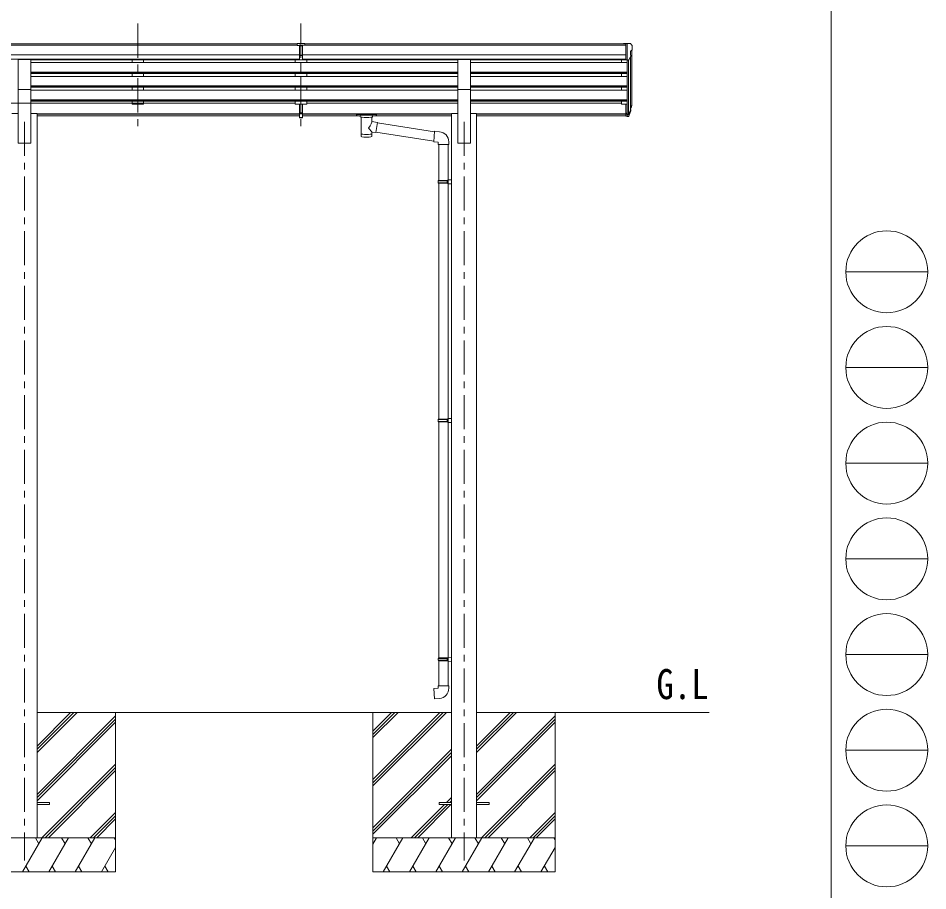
# Model space of a CAD drawing. Units: millimetres at full size, sheet at 1:30; details may follow other scales. Extents: x -8432 to 8432, y -5820 to 5820.
# Drawn here: x 4439 to 8432, y -3767 to 63 of the extents above; entities that cross this region are included whole.
import ezdxf
from ezdxf.enums import TextEntityAlignment as Align

# ---------------------------------------------------------------- set-up
doc = ezdxf.new("R2010")
doc.units = ezdxf.units.MM
doc.header["$LTSCALE"] = 30
doc.linetypes.add('CHAIN1', pattern=[8, 5, -1, 1, -1])
for name, color, linetype, lineweight in [('0-0_0', 7, 'Continuous', 9), ('0-1_本体', 5, 'CHAIN1', 9), ('0-3_ELV2', 4, 'Continuous', 9), ('0-9_OUTLINE', 7, 'Continuous', 9), ('F-0_240', 7, 'Continuous', 9)]:
    doc.layers.add(name, color=color, linetype=linetype, lineweight=lineweight)
doc.layers.add('0-7_SHAPE', color=7, linetype='Continuous')
doc.styles.add('ＭＳ ゴシック', font='')
doc.styles.get('ＭＳ ゴシック').set_extended_font_data('MS Gothic')

msp = doc.modelspace()

# ---------------------------------------------------------------- linework, layer by layer
at = {"layer": '0-0_0'}
for p, q in [((4521.39, -3160.29), (4697.02, -2984.66)), ((4521.39, -3146.14), (4682.87, -2984.66)), ((4521.39, -3132), (4668.73, -2984.66)), ((4521.39, -2984.66), (6340.99, -2984.66)), ((4866.19, -2984.66), (4866.19, -3684.65)), ((5996.19, -2984.66), (5996.19, -3684.65)), ((5996.19, -3278.83), (6290.36, -2984.66)), ((5996.19, -3292.97), (6304.51, -2984.66)), ((5996.19, -3307.12), (6318.65, -2984.66)), ((5996.19, -3094.99), (6106.52, -2984.66)), ((5996.19, -3080.84), (6092.37, -2984.66)), ((5996.19, -3066.7), (6078.23, -2984.66)), ((6451.39, -2984.66), (7472.19, -2984.66)), ((6451.39, -3160.29), (6627.02, -2984.66)), ((6451.39, -3146.14), (6612.87, -2984.66)), ((6451.39, -3132), (6598.73, -2984.66)), ((6796.19, -2984.66), (6796.19, -3684.65)), ((4521.39, -3344.13), (4866.19, -2999.33)), ((4521.39, -3358.27), (4866.19, -3013.48)), ((4521.39, -3372.42), (4866.19, -3027.62)), ((6451.39, -3344.13), (6796.19, -2999.33)), ((6451.39, -3358.27), (6796.19, -3013.48)), ((6451.39, -3372.42), (6796.19, -3027.62)), ((5996.19, -3490.96), (6340.99, -3146.17)), ((5996.19, -3505.11), (6340.99, -3160.31)), ((5996.19, -3519.25), (6340.99, -3174.45)), ((4542.99, -3534.65), (4866.19, -3211.47)), ((4557.14, -3534.65), (4866.19, -3225.61)), ((6472.99, -3534.65), (6796.19, -3211.47)), ((6487.14, -3534.65), (6796.19, -3225.61)), ((4571.28, -3534.65), (4866.19, -3239.75)), ((6501.28, -3534.65), (6796.19, -3239.75)), ((6164.63, -3534.65), (6310.13, -3389.16)), ((6178.77, -3534.65), (6324.27, -3389.16)), ((6192.91, -3534.65), (6338.41, -3389.16)), ((6319.13, -3380.16), (6340.99, -3358.3)), ((6333.27, -3380.16), (6340.99, -3372.44)), ((4755.13, -3534.65), (4866.19, -3423.6)), ((6685.13, -3534.65), (6796.19, -3423.6)), ((4769.27, -3534.65), (4866.19, -3437.74)), ((4783.41, -3534.65), (4866.19, -3451.88)), ((6699.27, -3534.65), (6796.19, -3437.74)), ((6713.41, -3534.65), (6796.19, -3451.88)), ((4866.19, -3534.65), (4066.19, -3534.65)), ((4457.34, -3684.65), (4543.94, -3534.65)), ((4528.94, -3560.64), (4513.94, -3534.65)), ((4572.81, -3684.65), (4659.41, -3534.65)), ((4644.41, -3560.64), (4629.41, -3534.65)), ((4688.28, -3684.65), (4774.88, -3534.65)), ((4744.88, -3534.65), (4759.88, -3560.64)), ((4860.35, -3534.65), (4866.19, -3544.75)), ((6796.19, -3534.65), (5996.19, -3534.65)), ((5996.19, -3562.16), (6012.06, -3534.65)), ((6040.93, -3684.65), (6127.53, -3534.65)), ((6112.53, -3560.64), (6097.53, -3534.65)), ((6156.4, -3684.65), (6243, -3534.65)), ((6228, -3560.64), (6213, -3534.65)), ((6271.87, -3684.65), (6358.47, -3534.65)), ((6343.47, -3560.64), (6328.47, -3534.65)), ((6387.34, -3684.65), (6473.94, -3534.65)), ((6458.94, -3560.64), (6443.94, -3534.65)), ((6502.81, -3684.65), (6589.41, -3534.65)), ((6574.41, -3560.64), (6559.41, -3534.65)), ((6618.28, -3684.65), (6704.88, -3534.65)), ((6674.88, -3534.65), (6689.88, -3560.64)), ((6790.35, -3534.65), (6796.19, -3544.75)), ((4803.75, -3684.65), (4866.19, -3576.52)), ((6733.75, -3684.65), (6796.19, -3576.52)), ((4472.34, -3658.67), (4487.34, -3684.65)), ((4587.81, -3658.67), (4602.81, -3684.65)), ((4703.28, -3658.68), (4718.28, -3684.65)), ((4818.75, -3658.68), (4833.75, -3684.65)), ((6055.93, -3658.68), (6070.93, -3684.65)), ((6171.4, -3658.68), (6186.4, -3684.65)), ((6286.87, -3658.67), (6301.87, -3684.65)), ((6402.34, -3658.67), (6417.34, -3684.65)), ((6517.81, -3658.67), (6532.81, -3684.65)), ((6633.28, -3658.68), (6648.28, -3684.65)), ((6748.75, -3658.68), (6763.75, -3684.65)), ((4066.19, -3684.65), (4866.19, -3684.65)), ((5996.19, -3684.65), (6796.19, -3684.65))]:
    msp.add_line(p, q, dxfattribs=at)
at = {"layer": '0-1_本体'}
for p, q in [((4964.19, 39.75), (4964.19, -437.77)), ((5680.19, 39.75), (5680.19, -437.77)), ((4466.19, -391.09), (4466.19, -3634.66)), ((6396.19, -391.09), (6396.19, -3634.66))]:
    msp.add_line(p, q, dxfattribs=at)
at = {"layer": '0-3_ELV2'}
for p, q in [((5663.69, -49.38), (-41.32, -49.38)), ((5663.69, -54.59), (-41.32, -54.59)), ((5663.69, -55.81), (5663.69, -47.97)), ((5663.69, -55.81), (5673.69, -55.81)), ((5680.19, -56.63), (5673.69, -56.23)), ((5673.69, -57.81), (5686.69, -57.81)), ((5686.69, -56.29), (5680.19, -56.6)), ((5686.69, -119.44), (5686.69, -54.16)), ((7105.69, -49.38), (5696.69, -49.38)), ((7105.69, -54.59), (5696.69, -54.59)), ((7105.69, -47.77), (7095.69, -47.86)), ((7095.69, -49.38), (7095.69, -47.86)), ((7105.69, -119.76), (7105.69, -47.77)), ((7124.19, -47.77), (7105.69, -47.77)), ((7112.19, -120.76), (7112.19, -47.77)), ((7124.19, -47.77), (7126.52, -47.92)), ((7131.65, -78.96), (7126.34, -82.03)), ((7127.28, -48.34), (7131.34, -54.15)), ((7132.18, -78.35), (7132.18, -313.01)), ((7134.19, -57.15), (7134.19, -57.77)), ((5673.69, -98.13), (-41.32, -98.13)), ((5673.69, -115.98), (-41.32, -115.98)), ((4438.69, -250.2), (4438.69, -118.4)), ((4438.69, -118.4), (4493.69, -118.4)), ((5673.69, -119.32), (4493.68, -119.32)), ((4493.69, -250.2), (4493.69, -118.4)), ((4939.19, -119.23), (4939.19, -131.73)), ((4989.19, -119.23), (4989.19, -131.63)), ((5655.19, -119.23), (5655.19, -131.73)), ((5673.69, -99.33), (5680.19, -99.49)), ((5673.69, -118.37), (5680.19, -118.77)), ((5680.19, -99.49), (5686.69, -99.33)), ((5680.19, -118.77), (5686.69, -118.37)), ((7105.69, -98.13), (5686.69, -98.13)), ((7105.69, -115.98), (5686.69, -115.98)), ((6368.69, -119.32), (5686.69, -119.32)), ((5705.19, -119.23), (5705.19, -131.63)), ((6368.69, -250.2), (6368.69, -118.4)), ((6368.69, -118.4), (6423.69, -118.4)), ((6423.69, -250.2), (6423.69, -118.4)), ((7105.69, -119.32), (6423.69, -119.32)), ((7087.19, -119.23), (7087.19, -131.73)), ((7105.69, -119.76), (7112.19, -119.76)), ((7119.81, -118.95), (7128.81, -103.35)), ((7126.19, -82.29), (7126.19, -98.56)), ((7127.21, -106.12), (7127.21, -339.72)), ((4493.68, -131.73), (6368.69, -131.73)), ((5680.19, -131.73), (5680.19, -179.43)), ((6423.69, -131.73), (7112.19, -131.73)), ((7112.19, -120.76), (7117.39, -120.44)), ((7112.19, -120.76), (7112.19, -313.38)), ((7118.18, -120.28), (7118.19, -358.16)), ((4493.68, -173.61), (6368.69, -173.61)), ((4493.68, -175.11), (6368.69, -175.11)), ((4493.68, -179.43), (6368.69, -179.43)), ((4493.68, -192.28), (6368.69, -192.28)), ((4939.19, -179.43), (4939.19, -192.28)), ((4989.19, -179.43), (4989.19, -192.28)), ((5655.19, -179.43), (5655.19, -192.28)), ((5680.19, -192.28), (5680.19, -239.97)), ((5705.19, -179.43), (5705.19, -192.28)), ((6423.69, -173.61), (7112.19, -173.61)), ((6423.69, -175.11), (7112.19, -175.11)), ((6423.69, -179.43), (7112.19, -179.43)), ((6423.69, -192.28), (7112.19, -192.28)), ((7087.19, -179.43), (7087.19, -192.28)), ((4493.68, -234.16), (6368.69, -234.16)), ((4493.68, -235.66), (6368.69, -235.66)), ((6423.69, -234.16), (7112.19, -234.16)), ((6423.69, -235.66), (7112.19, -235.66)), ((4438.69, -250.2), (4438.69, -484.66)), ((4438.69, -250.2), (4493.69, -250.2)), ((4493.68, -239.97), (6368.69, -239.97)), ((4493.68, -252.83), (6368.69, -252.83)), ((4493.69, -250.2), (4493.69, -484.66)), ((4939.19, -239.97), (4939.19, -252.73)), ((4989.19, -239.97), (4989.19, -252.83)), ((5655.19, -239.97), (5655.19, -252.73)), ((5680.19, -300.52), (5680.19, -252.83)), ((5705.19, -239.97), (5705.19, -252.83)), ((6368.69, -250.2), (6368.69, -484.66)), ((6368.69, -250.2), (6423.69, -250.2)), ((6423.69, -239.97), (7112.19, -239.97)), ((6423.69, -250.2), (6423.69, -484.66)), ((6423.69, -252.83), (7112.19, -252.83)), ((7087.19, -239.97), (7087.19, -252.83)), ((4493.68, -309.07), (4223.19, -309.07)), ((5655.19, -309.07), (4273.19, -309.07)), ((4493.68, -294.71), (6368.69, -294.71)), ((4493.68, -296.2), (6368.69, -296.2)), ((4493.68, -300.52), (6368.69, -300.52)), ((4939.19, -300.52), (4939.19, -314.01)), ((4989.19, -314.01), (4939.19, -314.01)), ((4989.19, -300.52), (4989.19, -314.01)), ((5655.19, -300.52), (5655.19, -314.01)), ((5705.19, -314.01), (5655.19, -314.01)), ((5673.69, -373.74), (5673.69, -314.01)), ((5686.69, -373.74), (5686.69, -314.01)), ((5705.19, -300.52), (5705.19, -314.01)), ((6368.69, -309.07), (5705.19, -309.07)), ((6423.69, -294.71), (7112.19, -294.71)), ((6423.69, -296.2), (7112.19, -296.2)), ((6423.69, -300.52), (7112.19, -300.52)), ((7087.19, -309.07), (6423.69, -309.07)), ((7087.19, -300.52), (7087.19, -314.01)), ((7087.19, -314.01), (7105.69, -314.01)), ((7105.69, -313.38), (7105.69, -367.41)), ((7105.69, -313.38), (7112.19, -313.38)), ((7112.19, -313.38), (7112.19, -368.15)), ((4410.99, -355.66), (4438.69, -355.66)), ((4521.39, -355.66), (4493.69, -355.66)), ((4521.38, -356.08), (5673.69, -356.08)), ((4521.38, -357.48), (5673.69, -357.48)), ((4521.39, -355.66), (4521.39, -3534.66)), ((5673.69, -351.49), (5686.69, -351.49)), ((5673.69, -356.89), (5686.69, -356.89)), ((5686.69, -356.08), (6340.99, -356.08)), ((5686.69, -357.48), (6340.99, -357.48)), ((6340.99, -355.66), (6340.99, -3534.66)), ((6340.99, -355.66), (6368.69, -355.66)), ((6451.39, -355.66), (6423.69, -355.66)), ((6451.39, -355.66), (6451.39, -3534.66)), ((6451.39, -356.08), (7105.69, -356.08)), ((6451.39, -357.48), (7105.69, -357.48)), ((7105.69, -353.51), (7112.19, -353.51)), ((7105.69, -358.39), (7112.19, -358.39)), ((7112.19, -358.41), (7117.32, -358.41)), ((7118.62, -357.73), (7126.37, -342.33)), ((7127.82, -342.68), (7119.63, -358.86)), ((7128.44, -343.25), (7119.63, -366.8)), ((7130.49, -326.19), (7127.21, -333.25)), ((7131.09, -327.57), (7127.21, -335.52)), ((7128.78, -338.84), (7128.44, -343.25)), ((5673.69, -365.17), (4521.38, -365.17)), ((5673.69, -372.67), (5680.19, -373.07)), ((5680.19, -373.07), (5686.69, -372.67)), ((5940.69, -365.17), (5686.69, -365.17)), ((6340.99, -365.17), (5994.69, -365.17)), ((7105.69, -365.17), (6451.39, -365.17)), ((7105.69, -367.41), (7112.19, -367.41)), ((7112.19, -360.22), (7117.03, -360.22)), ((7112.19, -368.15), (7117.03, -368.15)), ((4438.69, -484.66), (4493.69, -484.66)), ((6368.69, -484.66), (6423.69, -484.66)), ((4521.39, -3380.16), (4576.19, -3380.16)), ((4521.39, -3389.16), (4576.19, -3389.16)), ((4576.19, -3380.16), (4576.19, -3389.16)), ((6286.19, -3380.16), (6286.19, -3389.16)), ((6340.99, -3380.16), (6286.19, -3380.16)), ((6340.99, -3389.16), (6286.19, -3389.16)), ((6506.19, -3380.16), (6451.39, -3380.16))]:
    msp.add_line(p, q, dxfattribs=at)
for points in [[(5663.69, -47.97), (5681.69, -47.81), (5696.69, -47.94)], [(5686.69, -119.44), (5680.19, -119.83), (5673.69, -119.44), (5673.69, -54.1)], [(5686.69, -55.76), (5696.69, -55.68), (5696.69, -47.94)], [(5686.69, -100.43), (5683.43, -100.51), (5680.19, -100.59), (5676.94, -100.51), (5673.69, -100.43)], [(5686.69, -373.74), (5680.19, -374.13), (5673.69, -373.74)], [(6506.19, -3380.16), (6506.19, -3389.16), (6451.39, -3389.16)]]:
    msp.add_lwpolyline(points, dxfattribs=at)
for centre, radius, start, end in [((7126.46, -48.91), 1, 35, 86.5), ((7131.19, -57.15), 3, 0, 87), ((7127.28, -74.59), 6.18, 315.00103, 354.2965), ((6932.19, -57.77), 202, 355.05096, 0), ((7117.21, -117.45), 3, 273.5, 330), ((7126.49, -82.29), 0.3, 120, 180), ((7126.49, -98.56), 0.3, 180, 265.2833), ((7126.21, -101.85), 3, 330, 85.2833), ((7101.6, -316.69), 30.41, 341.80266, 352.8448), ((7103, -318.45), 29.53, 342.01856, 353.49194)]:
    msp.add_arc(centre, radius, start, end, dxfattribs=at)
for centre, major_axis, ratio, start_param, end_param in [((5704.76, -58.12), (24.57, -1.51), 0.121868, 3.1422238, 3.1491027), ((7044.32, -312.21), (-87.93, 4.42), 0.541684, 3.060334, 3.2172517), ((7043.53, -318.88), (89.06, 1.43), 0.57596, 6.1985533, 6.3701348), ((7117.03, -357.51), (3, 0), 0.90356, 4.712389, 5.7595865), ((7117.32, -357.05), (1.5, 0), 0.90356, 4.712389, 5.7595865), ((7042.27, -318.79), (88.05, 0), 0.90356, 5.9828017, 6.0168888), ((7127.47, -338.84), (-1.3, 0), 0.90356, 2.9359903, 4.9130961), ((7041.55, -322.65), (89.07, 0), 0.90356, 6.0316505, 6.077583), ((7117.03, -365.44), (-3, 0), 0.90356, 1.5707963, 2.6179939)]:
    msp.add_ellipse(centre, major_axis=major_axis, ratio=ratio, start_param=start_param, end_param=end_param, dxfattribs=at)
at = {"layer": '0-9_OUTLINE'}
for p, q in [((5924.19, -358.26), (5924.19, -364.01)), ((5926.19, -357.59), (6009.19, -357.59)), ((6011.19, -358.26), (6011.19, -364.01)), ((5926.19, -359.77), (6009.19, -359.77)), ((5926.19, -364.68), (5940.69, -364.68)), ((5940.69, -370.32), (5940.69, -363.77)), ((5944.79, -371.24), (5944.77, -456.68)), ((6015.8, -393.89), (5990.58, -389.98)), ((5990.59, -389.99), (5990.59, -371.24)), ((5994.69, -370.32), (5994.69, -363.77)), ((5994.69, -364.68), (6009.19, -364.68)), ((6015.8, -393.89), (6008.78, -439.15)), ((6266.79, -434.89), (6015.49, -395.91)), ((5990.6, -456.68), (5990.58, -436.02)), ((5990.58, -436.33), (6008.78, -439.15)), ((6263.12, -476.83), (6009.05, -437.41)), ((6287.8, -434.77), (6266.96, -432.95)), ((6282.87, -490.51), (6328.87, -490.51)), ((6284.99, -490.51), (6284.99, -648.72)), ((6326.99, -490.51), (6326.99, -646.16)), ((6328.87, -490.51), (6328.87, -479.6)), ((6282.99, -650.72), (6283.99, -648.72)), ((6282.99, -650.72), (6326.99, -650.72)), ((6282.99, -650.72), (6282.99, -658.72)), ((6282.99, -658.72), (6326.99, -658.72)), ((6282.99, -658.72), (6283.99, -660.72)), ((6283.99, -648.72), (6326.99, -648.72)), ((6283.99, -660.72), (6326.99, -660.72)), ((6284.99, -660.72), (6284.99, -1696.91)), ((6322.51, -650.72), (6322.08, -648.72)), ((6324.99, -646.22), (6340.99, -645.75)), ((6324.99, -648.22), (6324.99, -646.22)), ((6324.99, -648.22), (6326.99, -648.22)), ((6324.99, -663.22), (6324.99, -661.22)), ((6324.99, -663.22), (6340.99, -663.69)), ((6326.99, -663.28), (6326.99, -1694.35)), ((6340.99, -645.75), (6340.99, -663.69)), ((6282.99, -1698.91), (6283.99, -1696.91)), ((6282.99, -1698.91), (6326.99, -1698.91)), ((6282.99, -1698.91), (6282.99, -1706.91)), ((6282.99, -1706.91), (6326.99, -1706.91)), ((6282.99, -1706.91), (6283.99, -1708.91)), ((6283.99, -1696.91), (6326.99, -1696.91)), ((6283.99, -1708.91), (6326.99, -1708.91)), ((6284.99, -1708.91), (6284.99, -2745.1)), ((6322.51, -1698.91), (6322.08, -1696.91)), ((6324.99, -1694.41), (6340.99, -1693.94)), ((6324.99, -1696.41), (6324.99, -1694.41)), ((6324.99, -1696.41), (6326.99, -1696.41)), ((6324.99, -1711.41), (6324.99, -1709.41)), ((6324.99, -1711.41), (6340.99, -1711.88)), ((6326.99, -1711.47), (6326.99, -2742.54)), ((6340.99, -1693.94), (6340.99, -1711.88)), ((6282.99, -2747.1), (6283.99, -2745.1)), ((6282.99, -2747.1), (6326.99, -2747.1)), ((6282.99, -2747.1), (6282.99, -2755.1)), ((6282.99, -2755.1), (6326.99, -2755.1)), ((6282.99, -2755.1), (6283.99, -2757.1)), ((6283.99, -2745.1), (6326.99, -2745.1)), ((6322.51, -2747.1), (6322.08, -2745.1)), ((6324.99, -2742.6), (6340.99, -2742.13)), ((6324.99, -2744.6), (6324.99, -2742.6)), ((6324.99, -2744.6), (6326.99, -2744.6)), ((6340.99, -2742.13), (6340.99, -2760.07)), ((6283.99, -2757.1), (6326.99, -2757.1)), ((6284.99, -2757.1), (6284.99, -2867.1)), ((6324.99, -2759.6), (6324.99, -2757.6)), ((6324.99, -2759.6), (6340.99, -2760.07)), ((6326.99, -2759.66), (6326.99, -2867.1)), ((6282.99, -2867.1), (6328.99, -2867.1)), ((6282.99, -2877.1), (6282.99, -2867.1)), ((6328.99, -2867.1), (6328.99, -2878.01))]:
    msp.add_line(p, q, dxfattribs=at)
for points in [[(5924.19, -358.26), (5924.22, -358.06), (5924.31, -357.92), (5924.4, -357.83), (5924.51, -357.77), (5924.63, -357.72), (5924.92, -357.66), (5925.41, -357.61), (5925.95, -357.59), (5926.19, -357.59)], [(6009.19, -357.59), (6009.54, -357.6), (6010.07, -357.62), (6010.52, -357.67), (6010.82, -357.75), (6010.99, -357.85), (6011.11, -357.99), (6011.18, -358.17), (6011.19, -358.26)], [(5924.19, -364.01), (5924.22, -364.21), (5924.31, -364.35), (5924.4, -364.44), (5924.51, -364.5), (5924.63, -364.55), (5924.92, -364.61), (5925.41, -364.65), (5925.95, -364.68), (5926.19, -364.68)], [(6009.19, -364.68), (6009.54, -364.67), (6010.07, -364.65), (6010.52, -364.6), (6010.82, -364.52), (6010.99, -364.42), (6011.11, -364.28), (6011.18, -364.1), (6011.19, -364.01)], [(6266.96, -432.95), (6262.95, -478.77), (6282.87, -480.51), (6282.87, -490.51)], [(6322.51, -650.72), (6322.51, -658.72), (6322.08, -660.72)], [(6324.99, -661.22), (6326.99, -661.22), (6326.99, -648.22)], [(6322.51, -1698.91), (6322.51, -1706.91), (6322.08, -1708.91)], [(6324.99, -1709.41), (6326.99, -1709.41), (6326.99, -1696.41)], [(6322.51, -2747.1), (6322.51, -2755.1), (6322.08, -2757.1)], [(6324.99, -2757.6), (6326.99, -2757.6), (6326.99, -2744.6)], [(6287.91, -2922.84), (6267.07, -2924.67), (6263.06, -2878.84), (6282.99, -2877.1)]]:
    msp.add_lwpolyline(points, dxfattribs=at)
for centre, start, end in [((6283.87, -479.6), 0, 85), ((6283.99, -2878.01), 275, 0)]:
    msp.add_arc(centre, 45, start, end, dxfattribs=at)
for centre, major_axis, ratio, start_param, end_param in [((5926.19, -359.99), (2, 0), 0.109601, 3.1415927, 4.712389), ((5967.69, -370.24), (27.06, 0), 0.069685, 3.1415927, 6.2831853), ((5967.69, -363.77), (27, 0), 0.070066, 6.2831853, 9.424778), ((5967.68, -416.52), (-22.81, -26.62), 0.234429, 1.6855472, 3.1268519), ((5978.69, -367.76), (16, 0), 0.361356, 6.2636979, 6.2831853), ((6009.19, -359.99), (2, 0), 0.109601, 4.712389, 6.2831853), ((5970.24, -413.88), (20.32, -22.25), 0.045535, 0.0389954, 1.3075346), ((5967.69, -456.68), (22.92, 0), 0.101955, 3.1415499, 6.2833984), ((5967.69, -444.24), (22.91, 0), 0.122865, 3.1415927, 6.2831853)]:
    msp.add_ellipse(centre, major_axis=major_axis, ratio=ratio, start_param=start_param, end_param=end_param, dxfattribs=at)
at = {"layer": 'F-0_240', "color": 5}
msp.add_line((8007.94, 5820), (8007.94, -5820), dxfattribs=at)
at = {"layer": 'F-0_240', "color": 4}
for p, q in [((8072.06, -1050), (8432.06, -1050)), ((8072.06, -1470), (8432.06, -1470)), ((8072.06, -1890), (8432.06, -1890)), ((8072.06, -2310), (8432.06, -2310)), ((8072.06, -2730), (8432.06, -2730)), ((8072.06, -3150), (8432.06, -3150)), ((8072.06, -3570), (8432.06, -3570))]:
    msp.add_line(p, q, dxfattribs=at)
for centre in [(8252.05, -1050), (8252.05, -1470), (8252.05, -1890), (8252.05, -2310), (8252.05, -2730), (8252.05, -3150), (8252.05, -3570)]:
    msp.add_circle(centre, 180, dxfattribs=at)

# ---------------------------------------------------------------- texts
at = {"layer": '0-7_SHAPE', "style": 'ＭＳ ゴシック', "width": 0.85}
msp.add_text('G.L', height=132, dxfattribs=at).set_placement((7240.57, -2965.47), align=Align.BOTTOM_LEFT)

doc.saveas('drawing.dxf')
